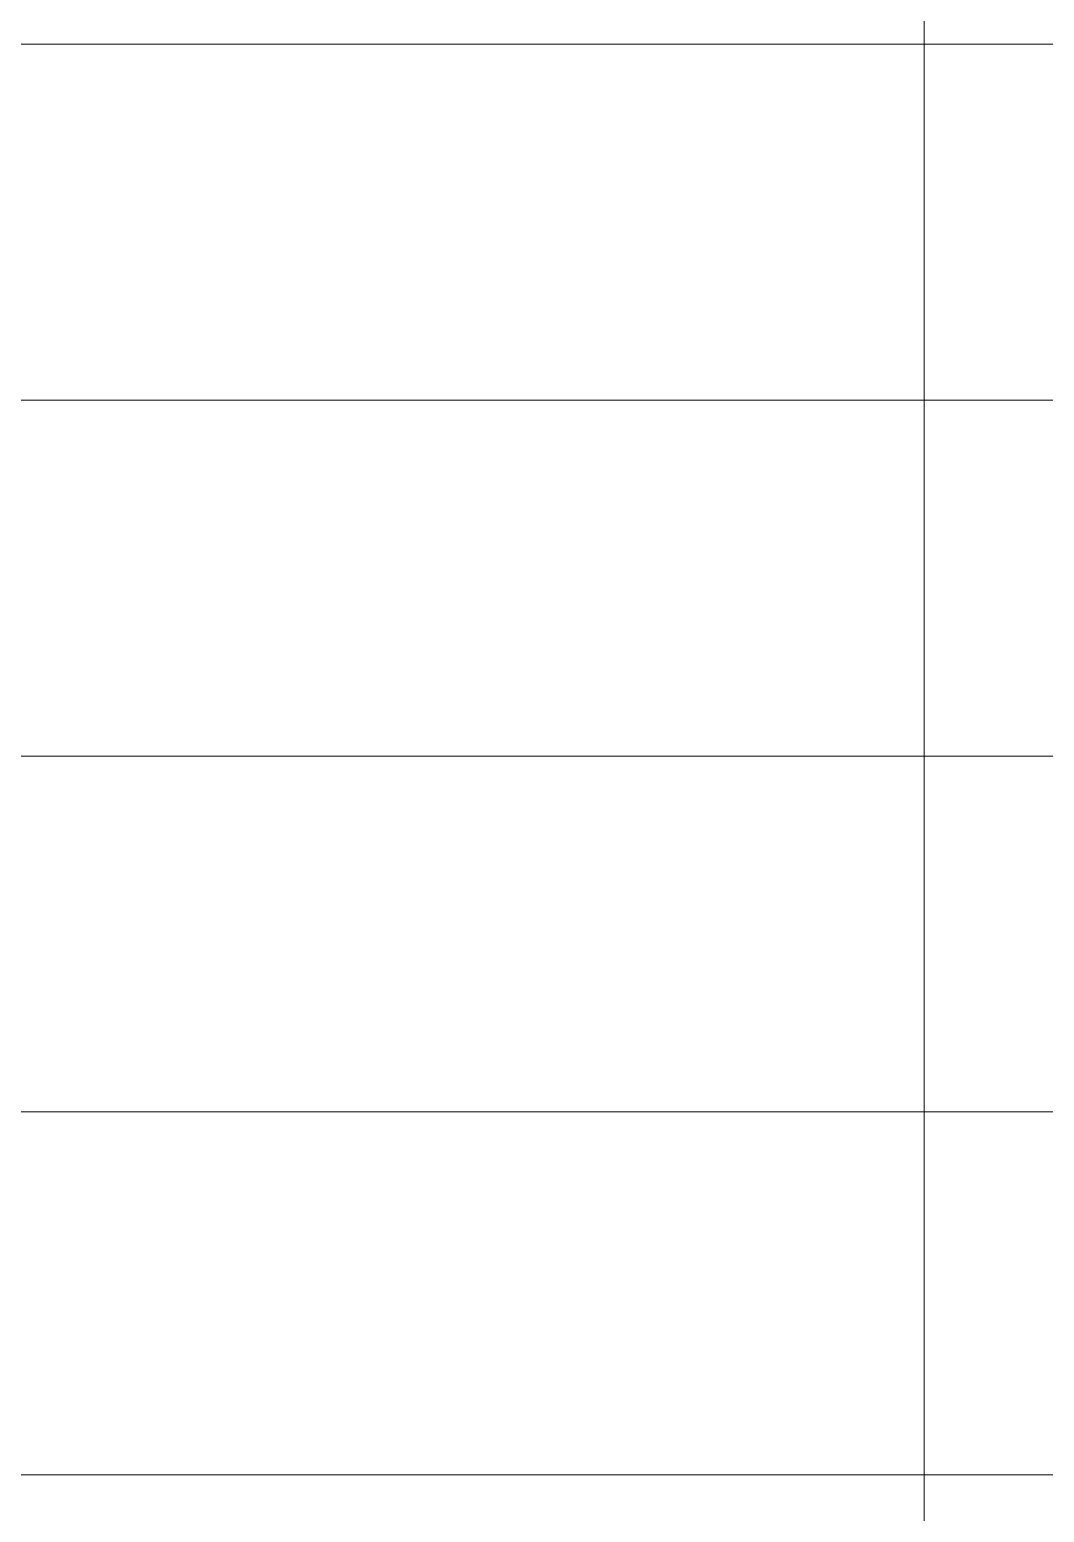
# Model space of a CAD drawing. Header units: millimetres. Extents: x 0 to 414, y 0 to 292.
# Drawn here: x 371.81 to 388.89, y 79.54 to 104.51 of the extents above; entities that cross this region are included whole.
import ezdxf

# ---------------------------------------------------------------- set-up
doc = ezdxf.new("R2010")
doc.units = ezdxf.units.MM

msp = doc.modelspace()

# ---------------------------------------------------------------- hatches: boundary and pattern name
h = msp.add_hatch(color=0)
h.dxf.hatch_style = 2
h.paths.add_polyline_path([(387.586361, 91.937417), (387.586361, 92.247861)])
h = msp.add_hatch(color=0)
h.dxf.hatch_style = 2
h.paths.add_polyline_path([(387.875639, 92.046778), (387.875639, 92.290194)])
h = msp.add_hatch(color=0)
h.dxf.hatch_style = 2
h.paths.add_polyline_path([(388.828139, 91.810417), (388.828139, 92.194944)])
h = msp.add_hatch(color=0)
h.dxf.hatch_style = 2
h.paths.add_polyline_path([(388.835194, 91.813944), (388.835194, 92.198472)])
h = msp.add_hatch(color=0)
h.dxf.hatch_style = 2
h.paths.add_polyline_path([(387.875639, 91.732806), (387.875639, 92.046778)])
h = msp.add_hatch(color=0)
h.dxf.hatch_style = 2
h.paths.add_polyline_path([(387.875639, 91.732806), (387.875639, 92.046778)])
h = msp.add_hatch(color=0)
h.dxf.hatch_style = 2
h.paths.add_polyline_path([(388.387167, 91.651667), (388.387167, 91.948)])
h = msp.add_hatch(color=0)
h.dxf.hatch_style = 2
h.paths.add_polyline_path([(388.394222, 91.651667), (388.394222, 91.948)])
h = msp.add_hatch(color=0)
h.dxf.hatch_style = 2
h.paths.add_polyline_path([(388.394222, 91.651667), (388.394222, 91.948)])
h = msp.add_hatch(color=0)
h.dxf.hatch_style = 2
h.paths.add_polyline_path([(388.401278, 91.651667), (388.401278, 91.955056)])
h = msp.add_hatch(color=0)
h.dxf.hatch_style = 2
h.paths.add_polyline_path([(388.828139, 90.134722), (388.828139, 90.480444)])
h = msp.add_hatch(color=0)
h.dxf.hatch_style = 2
h.paths.add_polyline_path([(388.835194, 90.13825), (388.835194, 90.483972)])
h = msp.add_hatch(color=0)
h.dxf.hatch_style = 2
h.paths.add_polyline_path([(388.387167, 89.464444), (388.387167, 90.226444)])
h = msp.add_hatch(color=0)
h.dxf.hatch_style = 2
h.paths.add_polyline_path([(388.394222, 89.460917), (388.394222, 90.229972)])
h = msp.add_hatch(color=0)
h.dxf.hatch_style = 2
h.paths.add_polyline_path([(388.401278, 89.450333), (388.401278, 90.237028)])
h = msp.add_hatch(color=0)
h.dxf.hatch_style = 2
h.paths.add_polyline_path([(388.828139, 88.508417), (388.828139, 89.563222)])
h = msp.add_hatch(color=0)
h.dxf.hatch_style = 2
h.paths.add_polyline_path([(388.835194, 88.511944), (388.835194, 89.559694)])
h = msp.add_hatch(color=0)
h.dxf.hatch_style = 2
h.paths.add_polyline_path([(388.387167, 88.314389), (388.387167, 88.656583)])
h = msp.add_hatch(color=0)
h.dxf.hatch_style = 2
h.paths.add_polyline_path([(388.394222, 88.314389), (388.394222, 88.663639)])
h = msp.add_hatch(color=0)
h.dxf.hatch_style = 2
h.paths.add_polyline_path([(388.394222, 88.314389), (388.394222, 88.663639)])

# ---------------------------------------------------------------- linework, layer by layer
at = {"color": 0, "lineweight": 0}
for points in [[(386.870222, 67.133611), (386.870222, 115.072583)], [(354.957944, 104.267), (404.237472, 104.267)], [(354.957944, 98.269778), (404.237472, 98.269778)], [(354.957944, 92.276083), (404.237472, 92.276083)], [(354.957944, 86.282389), (404.237472, 86.282389)], [(354.957944, 80.16875), (404.237472, 80.16875)]]:
    msp.add_lwpolyline(points, dxfattribs=at)

doc.saveas('drawing.dxf')
